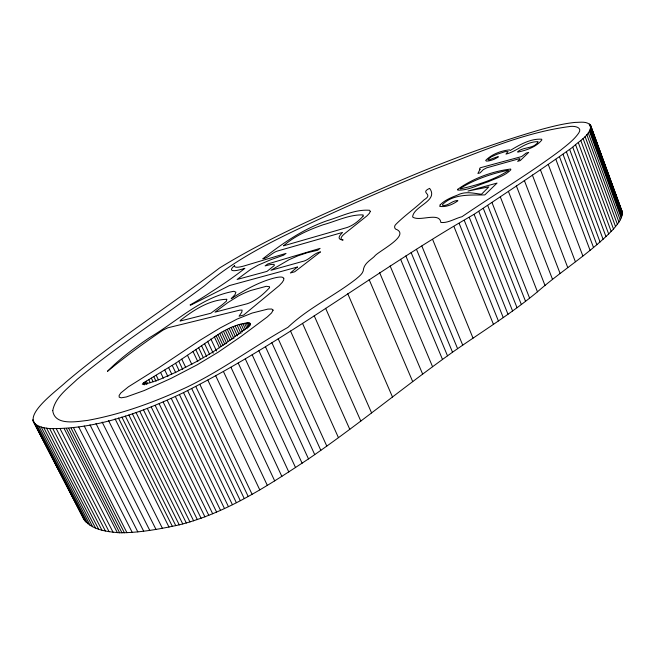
<?xml version="1.0" encoding="UTF-8"?>
<svg xmlns="http://www.w3.org/2000/svg" width="655" height="655" viewBox="0 0 655 655"><rect width="100%" height="100%" fill="white"/><g stroke="black" fill="none" stroke-linecap="round" stroke-linejoin="round"><path stroke-width="0.98" d="M33.2 421.312L83.815 519.21C91.798 530.141 107.142 531.721 119.628 532.777C139.728 532.793 159.673 529.084 179.257 524.851C226.638 512.922 268.231 485.543 308.497 458.918C357.81 425.128 403.906 386.958 452.523 352.226C480.958 332.273 510.679 314.048 537.452 291.819C562.178 270.179 590.695 252.863 613.498 229.053C617.501 223.994 623.511 217.943 621.89 210.877L590.753 125.801C587.576 120.847 580.248 122.428 575.246 122.403C563.996 123.492 553.008 126.317 542.111 129.215C486.149 145.394 431.678 166.46 378.434 190.04C324.495 213.677 269.999 236.913 219.72 267.862C168.728 306.589 114.363 340.87 65.516 382.438C55.659 391.886 8.695 424.956 49.649 428.55C96.146 429.475 142.012 412.322 183.523 392.599C285.416 341.689 375.462 270.875 474.089 214.316C507.126 192.169 540.4 170.308 572.74 147.154C578.93 140.981 590.417 135.61 590.753 125.801M143.314 383.052L142.282 384.28L149.848 382.864L160.27 379.196L176.342 372.007L198.146 360.749L212.834 352.054L225.443 343.548L246.542 328.13L249.612 325.355L250.521 323.48L247.492 322.817L239.108 324.528L231.133 327.402L221.529 332.249L175.597 363.263L144.149 382.479L143.314 383.052L144.215 384.894M620.719 208.814L621.89 210.877M36.901 425.144L87.868 523.754M35.288 424.031L85.969 522.06M32.791 419.691L33.733 421.509M34.617 423.417L85.158 521.151M32.938 420.526L84.438 520.201M46.579 428.133L98.569 529.101M43.738 427.584L95.483 527.971M41.159 426.913L92.65 526.71M38.866 426.102L90.103 525.302M56.445 429.033L109.107 531.729M52.924 428.861L105.381 530.992M49.649 428.55L101.877 530.108M66.499 428.706L119.628 532.777M64.321 428.869L117.368 532.679M60.227 429.041L113.094 532.302M73.581 427.862L126.931 532.72M71.133 428.206L124.409 532.802M68.767 428.485L121.969 532.826M84.233 426.012L137.804 531.86M78.756 427.035L132.22 532.392M89.989 424.833L143.65 531.156M95.982 423.515L149.717 530.313M108.534 420.575L162.391 528.298M102.164 422.098L155.972 529.363M83.815 519.21L82.579 515.984M115.092 418.905L168.998 527.087M121.863 417.063L175.786 525.662M118.449 418.013L172.363 526.399M132.441 413.862L186.339 523.026M128.855 414.992L182.77 523.975M125.326 416.056L179.257 524.851M139.793 411.381L193.634 520.856M136.084 412.658L189.966 521.986M147.383 408.589L201.126 518.31M143.56 410.03L197.36 519.628M144.149 382.479L145.05 384.321M155.194 405.47L208.798 515.37M151.264 407.066L204.941 516.885M163.177 402.072L216.592 512.095M151.354 378.156L153.131 381.824M148.783 379.663L150.126 382.414M159.165 403.808L212.687 513.774M146.286 381.144L147.629 383.895M145.156 381.84L146.499 384.591M171.274 398.428L224.477 508.517M156.201 375.29L158.412 379.867M167.213 400.279L220.53 510.335M153.827 376.707L156.046 381.276M164.814 370.075L167.909 376.51M175.352 396.529L228.431 506.626M160.672 372.605L163.341 378.131M172.24 365.424L175.753 372.752M183.523 392.599L236.349 502.672M168.654 367.692L171.741 374.111M179.437 394.588L232.394 504.677M178.766 361.183L182.72 369.477M191.694 388.521L244.241 498.537M175.597 363.263L179.126 370.64M187.617 390.577L240.303 500.625M199.816 384.338L252.06 494.247M195.763 386.442L248.163 496.408M181.779 359.177L185.725 367.447M207.84 380.088L259.765 489.85M192.988 351.448L197.785 361.576M187.486 355.28L191.874 364.524M198.555 347.535L203.353 357.712M195.747 349.508L200.52 359.611M207.578 341.23L213.178 353.176M204.434 343.408L209.633 354.461M201.437 345.504L206.653 356.582M215.724 375.798L267.33 485.396M214.3 336.695L219.482 347.772M210.869 338.971L216.502 351.006M223.437 371.516L274.707 480.917M221.529 332.249L226.663 343.294M219.679 333.329L224.829 344.383M217.861 334.435L223.019 345.496M216.068 335.556L221.234 346.626M230.945 367.275L281.879 476.447M227.219 329.211L231.952 339.413M225.304 330.185L230.036 340.395M223.404 331.201L228.104 341.32M238.223 363.075L288.822 472.018M235.12 325.83L238.977 334.189M233.115 326.583L237.405 335.868M231.133 327.402L235.423 336.686M245.306 358.924L295.561 467.621M229.16 328.278L233.892 338.488M244.561 323.21L247.107 328.761M242.849 323.554L245.404 329.097M241.024 323.996L243.996 330.456M239.108 324.528L242.497 331.905M252.191 354.83L302.119 463.249M237.126 325.142L240.95 333.428M249.571 322.89L250.415 324.741M248.654 322.792L249.932 325.584M247.492 322.817L249.195 326.534M246.116 322.956L248.245 327.59M258.913 350.769L308.497 458.918M265.471 346.749L314.727 454.611M278.203 338.823L326.788 446.08M271.899 342.77L320.819 450.329M290.525 331.029L338.447 437.646M302.512 323.333L349.778 429.303M314.203 315.759L360.823 421.067M325.625 308.292L371.606 412.937M347.756 293.727L392.501 397.028M369.158 279.628L412.715 381.619M379.663 272.742L422.655 374.103M390.126 265.955L432.562 366.702M400.598 259.257L442.493 359.415M411.152 252.625L452.523 352.226M405.863 255.933L447.496 355.812M416.482 249.326L457.599 348.673M421.845 246.043L462.717 345.136M432.652 239.517L473.025 338.127M454.021 226.695L493.452 324.364M459.212 223.552L498.406 320.983M464.297 220.44L503.261 317.626M474.089 214.316L512.595 310.994M469.258 217.362L507.993 314.294M478.764 211.319L517.032 307.727M487.705 205.441L525.515 301.275M483.3 208.364L521.339 304.485M491.995 202.551L529.584 298.09M500.322 196.877L537.452 291.819M508.395 191.309L545.075 285.645M516.345 185.815L552.599 279.554M524.311 180.387L560.131 273.544M532.351 175L567.762 267.6M540.375 169.67L575.377 261.73M548.251 164.421L582.852 255.949M559.493 156.774L593.512 247.484M555.841 159.288L590.049 250.275M566.419 151.87L600.054 241.998M563.022 154.302L596.844 244.724M572.74 147.154L605.99 236.676M569.662 149.487L603.108 239.321M580.813 140.514L613.498 229.053M578.332 142.659L611.205 231.542M575.639 144.878L608.7 234.081M586.79 134.594L618.926 222.061M585.054 136.477L617.378 224.305M583.056 138.451L615.561 226.646M590.532 125.285L622.094 211.631M590.221 124.81L622.217 212.425M589.811 124.376L600.7 154.121M601.757 157.004L610.534 180.993M611.59 183.867L620.367 207.856M590.884 127.553L622.25 213.252M589.32 123.983L590.72 127.815M590.753 128.208L622.201 214.111M590.532 128.896L622.062 215.004M590.237 129.616L621.849 215.921M589.852 130.378L621.554 216.879M589.394 131.164L621.177 217.861M588.239 132.818L620.195 219.908M52.736 410.619C54.733 426.012 76.529 421.566 87.254 420.461C121.462 414.328 154.359 402.145 185.84 387.654C221.586 370.624 253.428 346.732 287.873 327.385C308.112 308.096 333.96 296.216 355.935 279.112C359.153 276.32 363.509 273.438 363.582 268.689C364.876 263.138 370.493 260.035 374.423 256.457C376.723 252.134 409.449 236.381 397.167 229.733C394.105 229.209 393.835 225.95 396.005 224.223C404.749 215.429 415.114 208.388 424.08 199.8C434.363 193.667 419.102 193.2 429.631 188.37C438.989 201.06 413.387 205.957 412.625 217.002C419.527 222.02 439.546 211.524 440.872 222.463C447.995 223.29 455.086 218.393 461.971 216.715C494.697 194.33 528.888 174.009 560.631 150.2C567.066 144.976 573.96 139.949 578.717 133.047C583.097 126.743 573.117 125.695 569.023 126.62C522.141 132.85 478.338 152.803 434.355 169.186C390.699 187.019 347.428 205.834 304.755 225.893C269.541 242.497 234.4 260.06 204.704 285.645C162.497 317.331 117.712 345.594 77.118 379.401C67.76 388.39 55.307 397.077 52.736 410.619M488.163 159.288L488.777 160.008C491.397 159.042 505.431 153.491 494.017 159.329A9.555 1.58 -21.9 0 1 488.507 160.95L486.321 161.081L485.674 160.426C491.79 154.203 501.075 150.716 509.598 149.864L510.155 150.519C519.472 144.894 530.566 138.401 541.677 139.228L541.841 139.957C536.232 147.138 526.358 150.232 517.737 152.14L517.745 151.665C523.754 146.515 533.465 149.193 538.14 141.939L537.902 141.644C525.285 141.693 517.213 151.338 505.947 154.105L508.108 151.567L505.21 151.616L497.129 154.203L490.824 157.053L488.163 159.288M457.739 189.32L457.73 190.097C468.235 190.654 478.338 184.751 488.27 181.746C495.86 178.176 504.964 176.039 510.834 169.768L510.671 169.047C492.298 171.266 472.869 178.487 457.739 189.32M283.771 278.26L283.73 279.972L282.248 282.395L279.3 285.547L243.619 315.055L239.059 316.209L241.801 312.116L242.104 310.085L239.681 310.151L167.844 327.803L162.948 330.145L153.72 336.482A530.853 139.163 -21.4 0 0 107.477 371.336A199.398 43.443 -24.3 0 1 149.733 337.497C176.883 321.556 201.65 296.789 233.884 291.303L235.906 292.171L235.022 294.627L231.215 298.705C243.832 290.583 257.047 283.009 271.53 278.76A26.47 5.093 -24.2 0 1 282.502 277.278L283.771 278.26M273.11 310.142L271.563 312.926L267.33 316.897L240.966 336.555L218.23 352.161L197.089 364.868L171.151 378.353L144.231 390.536L126.259 396.979L121.2 397.814L119.185 397.2L119.136 395.448L120.856 392.935L128.421 386.802L158.551 367.905L200.143 340.158L220.129 327.975L237.094 319.091L252.191 313.041L267.87 309.094L271.735 309.029L273.11 310.142M226.761 299.294L226.491 301.063L222.528 304.534L210.795 313.262L180.084 321.056L180.461 320.303C193.855 309.913 209.297 299.802 226.761 299.294M480.017 169.334L477.904 173.477L480.107 172.855L483.308 169.62L486.731 167.827L519.128 158.747L520.013 158.903L517.646 161.367L520.283 160.549L528.7 152.386L526.153 153.082L521.675 156.553L480.295 167.778L479.607 168.466L480.017 169.334M370.28 211.434L369.428 213.268L367.037 215.798L345.349 233.115A36.975 6.714 -23 0 0 343.122 240.008A50.41 9.096 -22.9 0 1 341.149 233.958L342.532 232.435L278.056 250.857C272.267 252.2 268.73 257.931 262.811 258.807C282.485 243.341 303.306 228.972 327.123 220.702C340.895 216.568 354.977 209.125 369.625 210.28L370.28 211.434M440.201 204.81L439.734 206.35C445.834 207.504 452.99 204.401 457.861 200.782L457.567 200.528C452.073 200.545 448.217 206.161 442.674 205.449L442.461 204.597C453.563 193.471 470.65 195.272 484.831 194.912L497.03 183.089L467.989 191.064L488.843 186.88L481.466 194.257C473.524 193.291 465.386 191.014 457.714 194.985C451.5 197.401 444.958 199.971 440.201 204.81M269.582 287.643C263.457 294.275 256.007 300.76 247.287 303.724L215.004 312.157L227.703 302.692L238.338 296.027A20.804 4.036 -24.4 0 1 250.66 290.517L266.257 286.309L269.475 286.71L269.582 287.643M508.133 170.791C494.132 179.847 476.586 185.373 460.4 188.861L460.375 188.312C474.548 179.486 491.643 173.55 507.985 170.3L508.133 170.791M363.132 216.085C358.809 220.948 353.373 225.328 347.15 227.481L283.541 245.83C294.815 235.8 308.988 229.782 323.071 224.78C336.162 221.251 349.377 214.406 363.066 214.914L363.132 216.085M297.395 267.043L290.386 272.971L294.742 271.776L320.516 251.888C313.377 253.076 309.25 260.461 301.947 261.607L270.965 270.278L289.068 259.699L298.131 255.737L307.596 252.609L317.61 250.284L320.09 248.376L267.698 263.99L265.111 265.881L270.998 264.464L274.085 264.342L274.306 265.504L266.994 271.383L237.118 279.464L250.488 269.549L258.119 265.152L271.145 259.577L283.59 255.188L286.014 253.395L245.232 265.611A25.308 4.225 -24.1 0 1 236.488 267.24A30.801 5.134 -24 0 1 234.596 265.57A30.507 5.134 -24.1 0 0 232.582 270.548A27.453 4.626 -24.1 0 0 244.872 268.304A190.294 29.491 -25.4 0 1 210.869 292.155A85.011 14.271 -25 0 1 190.114 304.919L190.425 305.296L229.43 285.58L297.395 267.043"/></g></svg>
